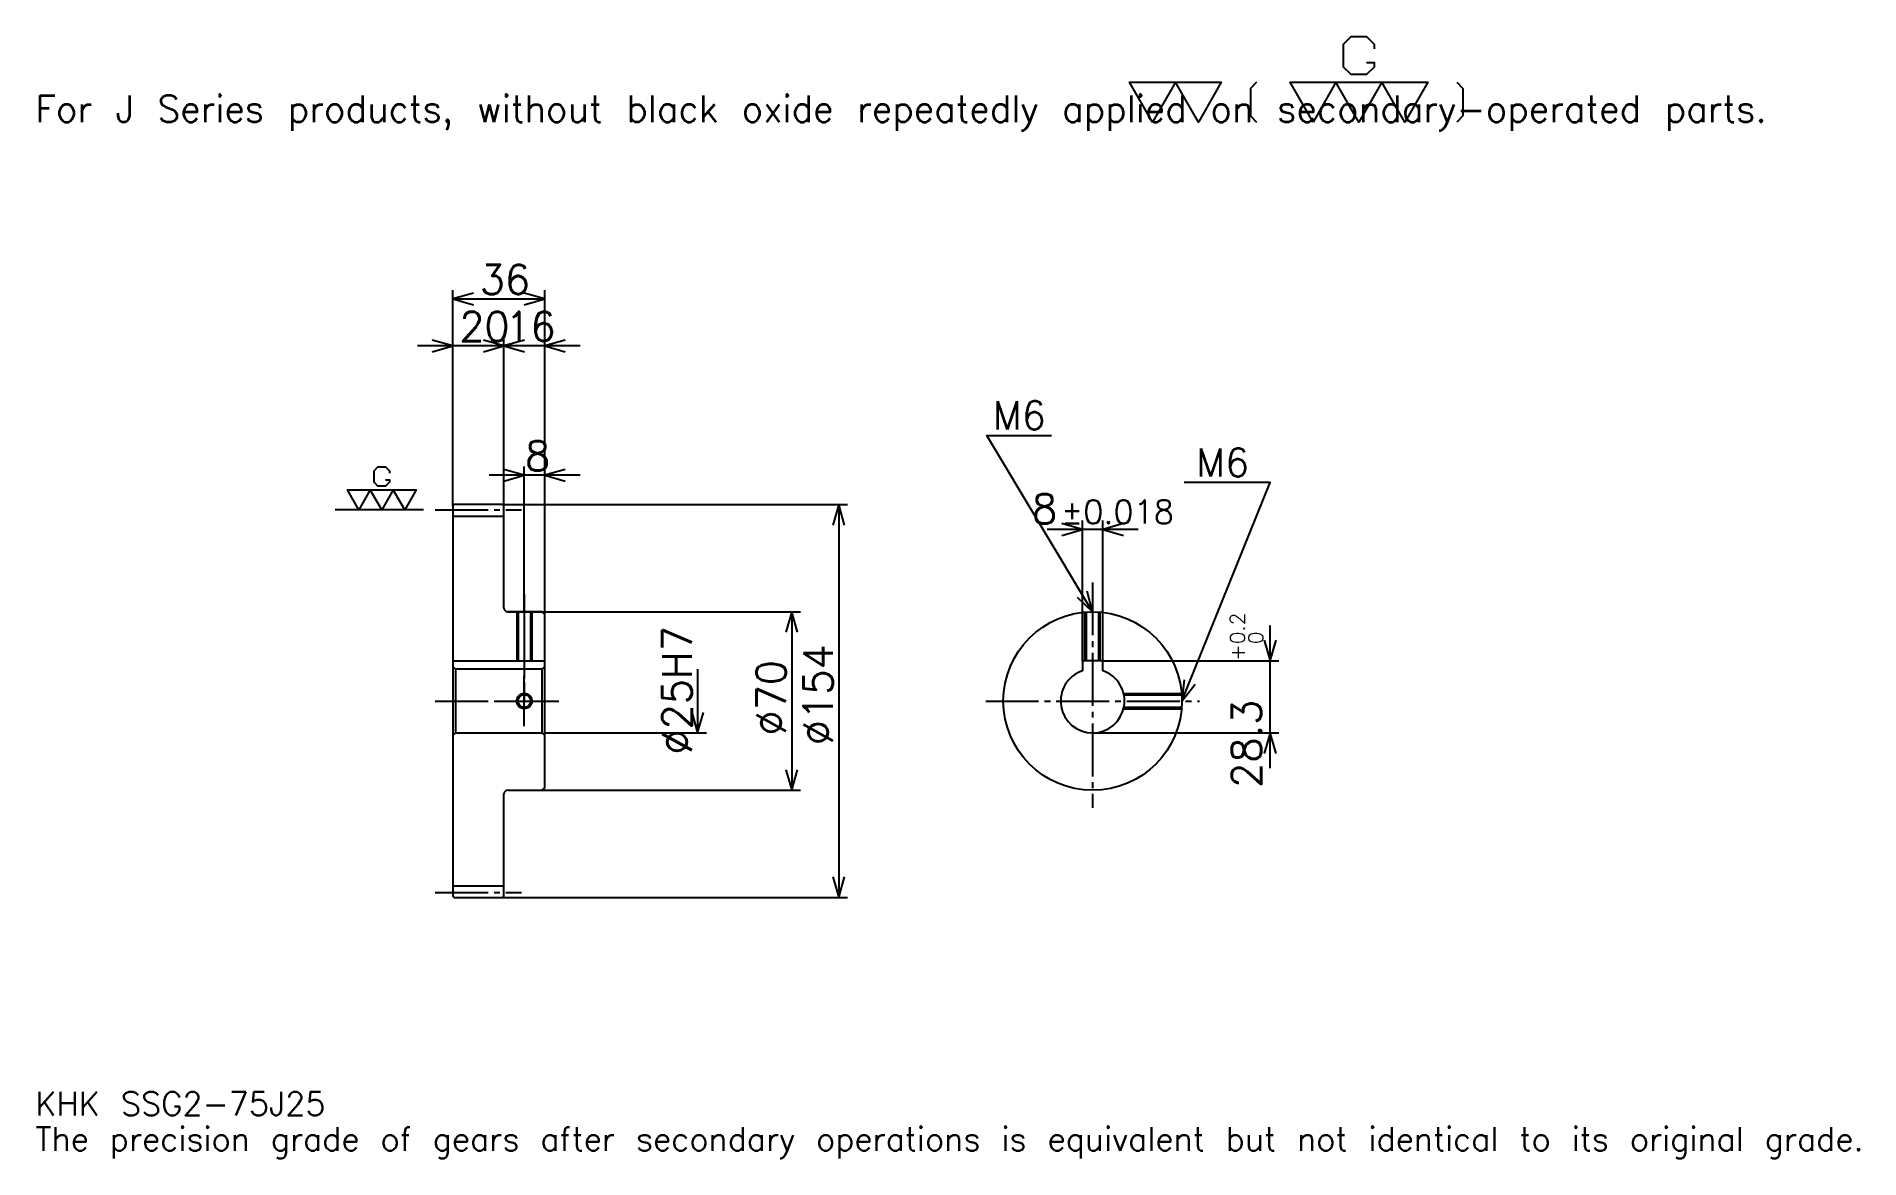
# Model space of a CAD drawing. Extents: x 23 to 738, y 8 to 448.
import ezdxf

# ---------------------------------------------------------------- set-up
doc = ezdxf.new("R2010")
doc.units = 0
doc.linetypes.add('DASHDOT', pattern=[27.652174, 20.73913, -2.304348, 2.304348, -2.304348])
doc.layers.get('0').update_dxf_attribs({"linetype": 'CONTINUOUS'})
doc.layers.add('DASHDOT', color=6, linetype='DASHDOT')
doc.styles.add('KANJI', font='TXT', dxfattribs={"bigfont": 'BIGFONT'})

msp = doc.modelspace()

# ---------------------------------------------------------------- linework, layer by layer
at = {"color": 5}
for p, q in [((186.652191, 264.804352), (186.652191, 348.913055)), ((186.652191, 345.456543), (222.652191, 345.456543)), ((222.652191, 264.804352), (222.652191, 348.913055)), ((206.652191, 264.804352), (206.652191, 330.478271)), ((220.478271, 327.021729), (172.826111, 327.021729)), ((236.478271, 327.021729), (192.826111, 327.021729)), ((214.652191, 264.804352), (214.652191, 279.782593)), ((236.478271, 276.32608), (200.826111, 276.32608)), ((186.652191, 264.304352), (186.652191, 264.804352)), ((206.152191, 264.804352), (222.652191, 264.804352)), ((206.652191, 264.304352), (206.652191, 264.804352)), ((214.652191, 222.804352), (214.652191, 264.804352)), ((214.652191, 222.804352), (214.652191, 264.804352)), ((222.652191, 264.804352), (341.326111, 264.804352)), ((222.652191, 221.804352), (222.652191, 264.804352)), ((337.869568, 264.804352), (337.869568, 110.804352)), ((433.391327, 203.604355), (433.391327, 258.521729)), ((441.391327, 203.604355), (441.391327, 258.521729)), ((455.217407, 255.065216), (419.565247, 255.065216)), ((208.152191, 222.804352), (222.652191, 222.804352)), ((222.652191, 222.804352), (322.891327, 222.804352)), ((319.434814, 222.804352), (319.434814, 152.804352)), ((506.956543, 161.478271), (506.956543, 217.430435)), ((282.565247, 200.304352), (282.565247, 175.304352)), ((441.391327, 203.604355), (510.413055, 203.604355)), ((222.652191, 175.304352), (286.021759, 175.304352)), ((437.391327, 175.304352), (510.413055, 175.304352)), ((208.152191, 152.804352), (222.652191, 152.804352)), ((222.652191, 152.804352), (322.891327, 152.804352)), ((206.152191, 110.804352), (222.652191, 110.804352)), ((222.652191, 110.804352), (341.326111, 110.804352))]:
    msp.add_line(p, q, dxfattribs=at)
at = {"color": 7}
msp.add_line((175.130447, 262.804352), (140.565231, 262.804352), dxfattribs=at)
at = {"color": 4}
for p, q in [((186.652191, 260.304352), (206.652191, 260.304352)), ((186.652191, 203.604355), (222.652191, 203.604355)), ((187.652191, 200.304352), (187.652191, 175.304352)), ((221.652191, 200.304352), (222.652191, 201.304352)), ((221.652191, 175.304352), (222.652191, 174.304352)), ((186.652191, 115.304352), (206.652191, 115.304352))]:
    msp.add_line(p, q, dxfattribs=at)
at = {"color": 7}
for points in [[(544.747803, 438.148712), (547.743469, 438.148712), (547.743469, 436.351318), (544.747803, 433.355652), (538.756531, 433.355652), (535.760864, 436.351318), (535.760864, 445.338287), (538.756531, 448.333923), (544.747803, 448.333923), (547.743469, 445.338287), (547.743469, 443.540894)], [(460.869568, 414.782623), (451.882599, 430.360016), (487.830444, 430.360016), (478.843475, 414.782623), (469.856537, 430.360016), (460.869568, 414.782623)], [(501.610443, 430.360016), (499.213928, 427.963501), (499.213928, 417.179138), (501.610443, 414.782623)], [(523.778259, 414.782623), (514.791321, 430.360016), (568.713074, 430.360016), (559.726074, 414.782623), (550.739136, 430.360016), (541.752197, 414.782623), (532.765198, 430.360016), (523.778259, 414.782623)], [(580.096558, 430.360016), (582.493042, 427.963501), (582.493042, 417.179138), (580.096558, 414.782623)], [(160.26741, 274.487396), (161.765228, 274.487396), (161.765228, 273.588684), (160.26741, 272.090881), (157.271759, 272.090881), (155.773926, 273.588684), (155.773926, 278.082184), (157.271759, 279.580017), (160.26741, 279.580017), (161.765228, 278.082184), (161.765228, 277.183472)], [(149.782623, 262.804352), (145.289154, 270.593048), (172.250015, 270.593048), (167.756546, 262.804352), (163.263062, 270.593048), (158.769592, 262.804352), (154.276108, 270.593048), (149.782623, 262.804352)]]:
    msp.add_lwpolyline(points, dxfattribs=at)
at = {"color": 5}
for points in [[(194.717407, 347.760864), (186.652191, 345.456543), (194.717407, 343.152161)], [(214.586975, 343.152161), (222.652191, 345.456543), (214.586975, 347.760864)], [(178.586975, 324.717407), (186.652191, 327.021729), (178.586975, 329.326111)], [(198.586975, 324.717407), (206.652191, 327.021729), (198.586975, 329.326111)], [(214.717407, 329.326111), (206.652191, 327.021729), (214.717407, 324.717407)], [(230.717407, 329.326111), (222.652191, 327.021729), (230.717407, 324.717407)], [(437.391327, 222.804352), (395.913055, 291.934784), (421.260864, 291.934784)], [(206.586975, 274.021729), (214.652191, 276.32608), (206.586975, 278.630432)], [(230.717407, 278.630432), (222.652191, 276.32608), (230.717407, 274.021729)], [(472.391327, 187.804352), (506.956543, 273.5), (473.313049, 273.5)], [(340.17395, 256.739136), (337.869568, 264.804352), (335.565247, 256.739136)], [(425.326111, 252.76088), (433.391327, 255.065216), (425.326111, 257.369568)], [(449.456543, 257.369568), (441.391327, 255.065216), (449.456543, 252.76088)], [(431.265839, 228.534637), (437.391327, 222.804352), (435.217773, 230.905792)], [(321.739136, 214.739136), (319.434814, 222.804352), (317.130432, 214.739136)], [(504.652191, 211.669571), (506.956543, 203.604355), (509.260895, 211.669571)], [(473.27121, 196.146027), (472.391327, 187.804352), (477.545319, 194.422073)], [(280.260895, 183.369568), (282.565247, 175.304352), (284.869568, 183.369568)], [(509.260895, 167.239136), (506.956543, 175.304352), (504.652191, 167.239136)], [(317.130432, 160.869568), (319.434814, 152.804352), (321.739136, 160.869568)], [(335.565247, 118.869568), (337.869568, 110.804352), (340.17395, 118.869568)]]:
    msp.add_lwpolyline(points, dxfattribs=at)
at = {"color": 4}
for points in [[(206.652191, 224.304352), (206.652191, 264.304352), (206.152191, 264.804352), (187.152191, 264.804352), (186.652191, 264.304352), (186.652191, 174.304352)], [(208.152191, 152.804352), (221.652191, 152.804352), (222.652191, 153.804352), (222.652191, 221.804352), (221.652191, 222.804352), (208.152191, 222.804352)], [(211.652191, 222.804352), (211.652191, 203.604355)], [(212.1922, 222.804352), (212.1922, 203.604355)], [(217.112183, 222.804352), (217.112183, 203.604355)], [(217.652191, 222.804352), (217.652191, 203.604355)], [(434.391327, 203.604355), (434.391327, 222.675537)], [(434.931335, 203.604355), (434.931335, 222.717789)], [(439.851318, 203.604355), (439.851318, 222.717789)], [(440.391327, 203.604355), (440.391327, 222.675537)], [(186.652191, 174.304352), (187.652191, 175.304352), (221.652191, 175.304352), (221.652191, 200.304352), (187.652191, 200.304352), (186.652191, 201.304352)], [(441.391327, 199.647064), (441.391327, 203.604355), (433.391327, 203.604355), (433.391327, 199.647064)], [(449.526001, 190.804352), (472.262512, 190.804352)], [(449.646881, 190.264359), (472.304779, 190.264359)], [(449.526001, 184.804352), (472.262512, 184.804352)], [(449.646881, 185.344345), (472.304779, 185.344345)], [(186.652191, 174.304352), (186.652191, 111.304352), (187.152191, 110.804352), (206.152191, 110.804352), (206.652191, 111.304352), (206.652191, 151.304352)]]:
    msp.add_lwpolyline(points, dxfattribs=at)
for centre, radius in [((437.391327, 187.804352), 35), ((214.652191, 187.804352), 2.46)]:
    msp.add_circle(centre, radius, dxfattribs=at)
at = {"color": 7}
msp.add_circle((214.652191, 187.804352), 3, dxfattribs=at)
at = {"color": 4}
for centre, radius, start, end in [((208.152191, 224.304352), 1.5, 180, 270), ((437.391327, 187.804352), 12.5, 108.662925185, 71.337074815), ((208.152191, 151.304352), 1.5, 90, 180)]:
    msp.add_arc(centre, radius, start, end, dxfattribs=at)
at = {"layer": 'DASHDOT', "color": 7}
for p, q in [((179.739151, 262.804352), (213.565231, 262.804352)), ((437.391327, 234.326096), (437.391327, 145.891312)), ((214.652191, 222.804352), (214.652191, 187.804352)), ((179.739151, 187.804352), (229.565231, 187.804352)), ((395.478271, 187.804352), (479.304352, 187.804352)), ((179.739151, 112.804352), (213.565231, 112.804352))]:
    msp.add_line(p, q, dxfattribs=at)
for points in [[(214.652191, 229.717392), (214.652191, 196.691315)], [(214.652191, 177.891312), (214.652191, 197.717392)], [(204.739151, 187.804352), (224.565231, 187.804352)]]:
    msp.add_lwpolyline(points, dxfattribs=at)

# ---------------------------------------------------------------- texts
at = {"color": 7, "style": 'KANJI'}
for s, height, p in [('For J Series products, without black oxide repeatedly applied on secondary-operated parts.', 10.369565, (23.043478, 414.782623)), ('36', 11.521739, (197.163055, 347.299988)), ('20', 11.521739, (189.163055, 328.865234)), ('16', 11.521739, (207.163055, 328.865234)), ('M6', 11.06087, (398.217407, 294.239136)), ('8', 11.521739, (214.907623, 278.169556)), ('M6', 11.06087, (477.921753, 275.804352)), ('8', 11.521739, (413.608185, 257.369568)), ('%%p0.018', 9.217391, (425.013275, 257.369568)), ('KHK SSG2-75J25', 9.217391, (23.043478, 25.347826)), ('The precision grade of gears after secondary operations is equivalent but not identical to its original grade.', 9.217391, (23.043478, 11.521739))]:
    msp.add_text(s, height=height, dxfattribs=at).set_placement(p)
for s, height, p in [('0.2', 5.76087, (497.047852, 210.094574)), ('%%c25H7', 11.521739, (280.260895, 166.777176)), ('%%c154', 11.521739, (335.565247, 170.521744)), ('+', 5.76087, (497.047852, 203.642395)), ('0', 5.76087, (504.191315, 210.094574)), ('%%c70', 11.521739, (317.130432, 174.266312)), ('28.3', 11.521739, (503.500031, 153.771744))]:
    msp.add_text(s, height=height, rotation=90, dxfattribs=at).set_placement(p)

doc.saveas('drawing.dxf')
